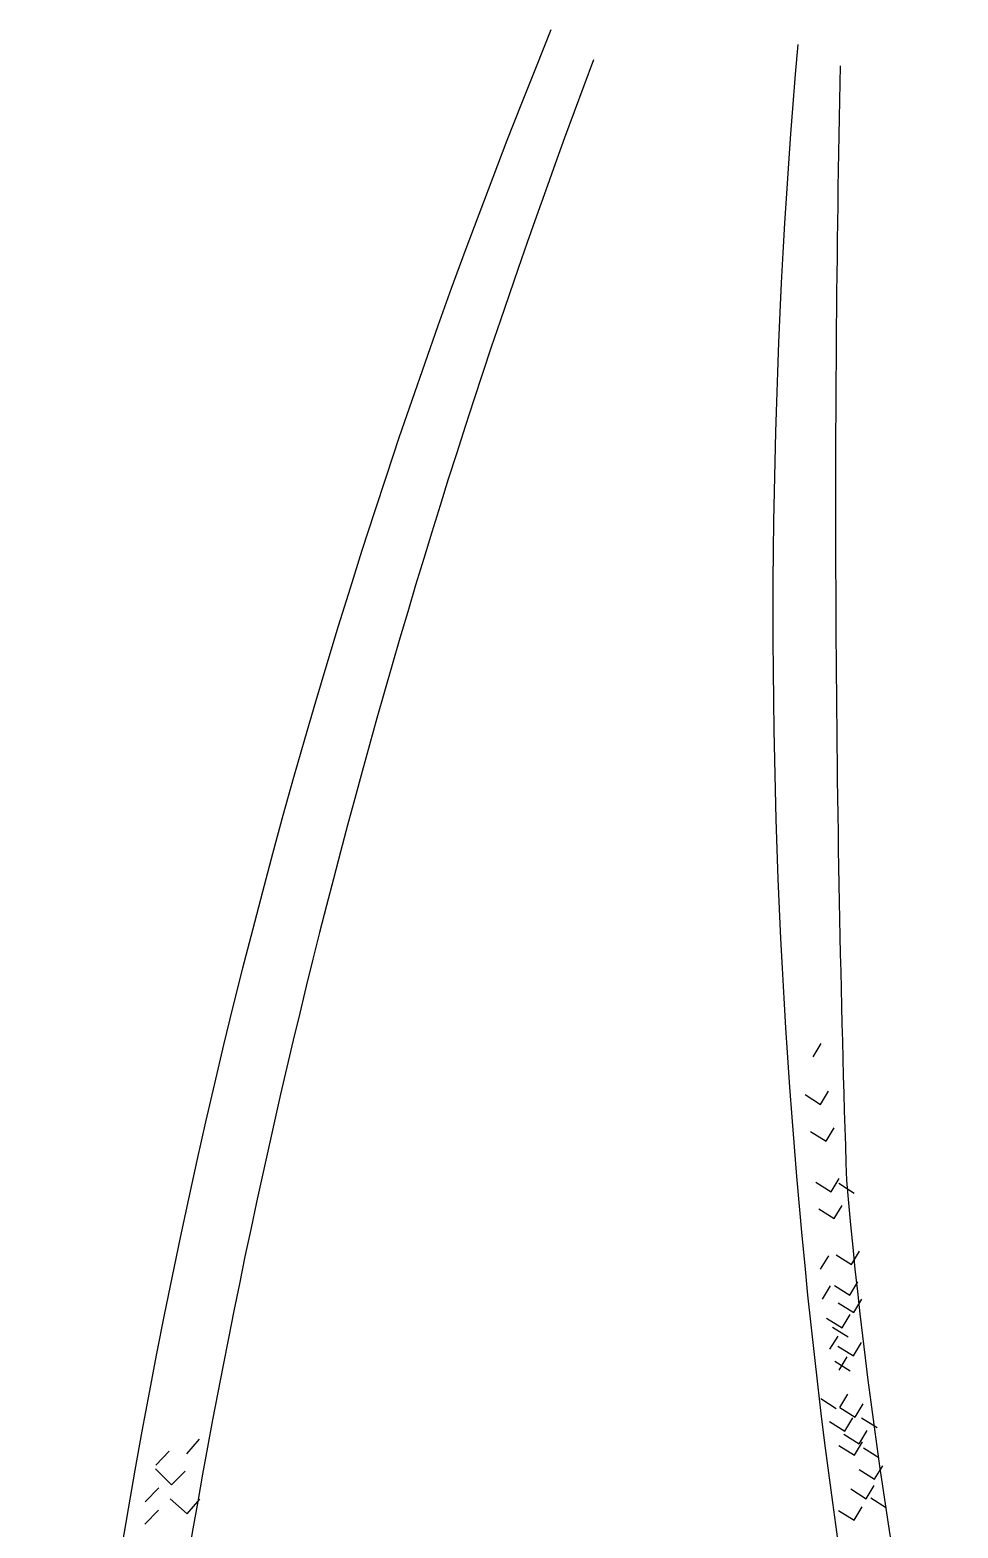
# Model space of a CAD drawing. Header units: millimetres. Extents: x 0 to 1800, y 0 to 1200.
# Drawn here: x 1447.8 to 1503.4, y 625.8 to 715.5 of the extents above; entities that cross this region are included whole.
import ezdxf

# ---------------------------------------------------------------- set-up
doc = ezdxf.new("R2010")
doc.units = ezdxf.units.MM

msp = doc.modelspace()

# ---------------------------------------------------------------- linework, layer by layer
at = {"color": 249}
for p, q in [((1494.732, 653.991), (1495.219, 654.787)), ((1494.732, 653.991), (1495.219, 654.787)), ((1494.257, 651.734), (1495.181, 651.15)), ((1494.257, 651.734), (1495.181, 651.15)), ((1495.181, 651.15), (1495.668, 651.946)), ((1495.181, 651.15), (1495.668, 651.946)), ((1494.588, 649.533), (1495.511, 648.949)), ((1494.588, 649.533), (1495.511, 648.949)), ((1495.511, 648.949), (1495.999, 649.745)), ((1495.511, 648.949), (1495.999, 649.745)), ((1494.893, 646.499), (1495.817, 645.915)), ((1494.893, 646.499), (1495.817, 645.915)), ((1495.817, 645.915), (1496.304, 646.711)), ((1495.817, 645.915), (1496.304, 646.711)), ((1496.284, 646.424), (1497.207, 645.84)), ((1496.284, 646.424), (1497.207, 645.84)), ((1495.994, 644.307), (1496.482, 645.103)), ((1495.994, 644.307), (1496.482, 645.103)), ((1495.071, 644.891), (1495.994, 644.307)), ((1495.071, 644.891), (1495.994, 644.307)), ((1497.037, 641.555), (1497.525, 642.351)), ((1497.037, 641.555), (1497.525, 642.351)), ((1495.188, 641.278), (1495.676, 642.074)), ((1495.188, 641.278), (1495.676, 642.074)), ((1496.114, 642.139), (1497.037, 641.555)), ((1496.114, 642.139), (1497.037, 641.555)), ((1496.933, 639.727), (1497.421, 640.523)), ((1496.933, 639.727), (1497.421, 640.523)), ((1495.298, 639.482), (1495.786, 640.278)), ((1495.298, 639.482), (1495.786, 640.278)), ((1496.01, 640.311), (1496.933, 639.727)), ((1496.01, 640.311), (1496.933, 639.727)), ((1496.246, 639.269), (1497.169, 638.685)), ((1496.246, 639.269), (1497.169, 638.685)), ((1497.169, 638.685), (1497.657, 639.481)), ((1497.169, 638.685), (1497.657, 639.481)), ((1495.548, 638.347), (1496.472, 637.763)), ((1495.548, 638.347), (1496.472, 637.763)), ((1495.907, 637.814), (1496.831, 637.23)), ((1495.907, 637.814), (1496.831, 637.23)), ((1496.472, 637.763), (1496.959, 638.559)), ((1496.472, 637.763), (1496.959, 638.559)), ((1495.748, 636.482), (1496.236, 637.277)), ((1495.748, 636.482), (1496.236, 637.277)), ((1496.227, 636.671), (1497.151, 636.087)), ((1496.227, 636.671), (1497.151, 636.087)), ((1496.293, 635.235), (1496.781, 636.031)), ((1496.293, 635.235), (1496.781, 636.031)), ((1497.151, 636.087), (1497.638, 636.882)), ((1497.151, 636.087), (1497.638, 636.882)), ((1496.033, 635.782), (1496.956, 635.198)), ((1496.033, 635.782), (1496.956, 635.198)), ((1495.202, 633.529), (1496.125, 632.945)), ((1495.202, 633.529), (1496.125, 632.945)), ((1496.336, 632.998), (1496.823, 633.794)), ((1496.336, 632.998), (1496.823, 633.794)), ((1496.336, 632.998), (1497.259, 632.414)), ((1496.336, 632.998), (1497.259, 632.414)), ((1497.259, 632.414), (1497.746, 633.209)), ((1497.259, 632.414), (1497.746, 633.209)), ((1495.715, 632.161), (1496.639, 631.577)), ((1495.715, 632.161), (1496.639, 631.577)), ((1496.639, 631.577), (1497.126, 632.373)), ((1496.639, 631.577), (1497.126, 632.373)), ((1497.499, 630.815), (1497.986, 631.611)), ((1497.499, 630.815), (1497.986, 631.611)), ((1497.643, 632.377), (1498.566, 631.792)), ((1497.643, 632.377), (1498.566, 631.792)), ((1457.224, 630.219), (1457.976, 631.111)), ((1457.224, 630.219), (1457.976, 631.111)), ((1496.288, 630.728), (1497.211, 630.144)), ((1496.288, 630.728), (1497.211, 630.144)), ((1496.575, 631.399), (1497.499, 630.815)), ((1496.575, 631.399), (1497.499, 630.815)), ((1497.211, 630.144), (1497.699, 630.94)), ((1497.211, 630.144), (1497.699, 630.94)), ((1455.356, 629.547), (1456.173, 630.38)), ((1455.356, 629.547), (1456.173, 630.38)), ((1497.753, 630.581), (1498.676, 629.997)), ((1497.753, 630.581), (1498.676, 629.997)), ((1455.339, 629.328), (1456.301, 628.359)), ((1455.339, 629.328), (1456.301, 628.359)), ((1456.301, 628.359), (1457.117, 629.192)), ((1456.301, 628.359), (1457.117, 629.192)), ((1497.499, 629.287), (1498.422, 628.703)), ((1497.499, 629.287), (1498.422, 628.703)), ((1498.422, 628.703), (1498.91, 629.499)), ((1498.422, 628.703), (1498.91, 629.499)), ((1454.718, 627.35), (1455.535, 628.183)), ((1454.718, 627.35), (1455.535, 628.183)), ((1496.988, 628.121), (1497.911, 627.537)), ((1496.988, 628.121), (1497.911, 627.537)), ((1497.911, 627.537), (1498.398, 628.332)), ((1497.911, 627.537), (1498.398, 628.332)), ((1456.214, 627.519), (1457.246, 626.624)), ((1456.214, 627.519), (1457.246, 626.624)), ((1457.246, 626.624), (1457.998, 627.515)), ((1457.246, 626.624), (1457.998, 627.515)), ((1498.203, 627.58), (1499.126, 626.996)), ((1498.203, 627.58), (1499.126, 626.996))]:
    msp.add_line(p, q, dxfattribs=at)
at = {"color": 3}
for p, q in [((1497.188, 626.255), (1497.675, 627.051)), ((1497.188, 626.255), (1497.675, 627.051)), ((1454.714, 626.013), (1455.531, 626.846)), ((1454.714, 626.013), (1455.531, 626.846)), ((1496.264, 626.839), (1497.188, 626.255)), ((1496.264, 626.839), (1497.188, 626.255))]:
    msp.add_line(p, q, dxfattribs=at)
at = {"color": 249}
for centre, radius, start, end in [((1870.942, 555.497), 423.305, 157.79336, 178.298), ((1870.942, 555.497), 423.305, 157.79336, 178.298), ((1887.7, 680.292), 395.375, 175.01956, 191.5857), ((1887.7, 680.292), 395.375, 175.01956, 191.5857), ((1931.312, 543.742), 480.764, 159.29794, 171.96358), ((1931.312, 543.742), 480.764, 159.29794, 171.96358), ((2734.647, 686.866), 1238.567, 178.77501, 181.863266), ((2734.647, 686.866), 1238.567, 178.77501, 181.863266), ((1801.404, 673.241), 305.832, 184.99849, 193.00856), ((1801.404, 673.241), 305.832, 184.99849, 193.00856)]:
    msp.add_arc(centre, radius, start, end, dxfattribs=at)

doc.saveas('drawing.dxf')
